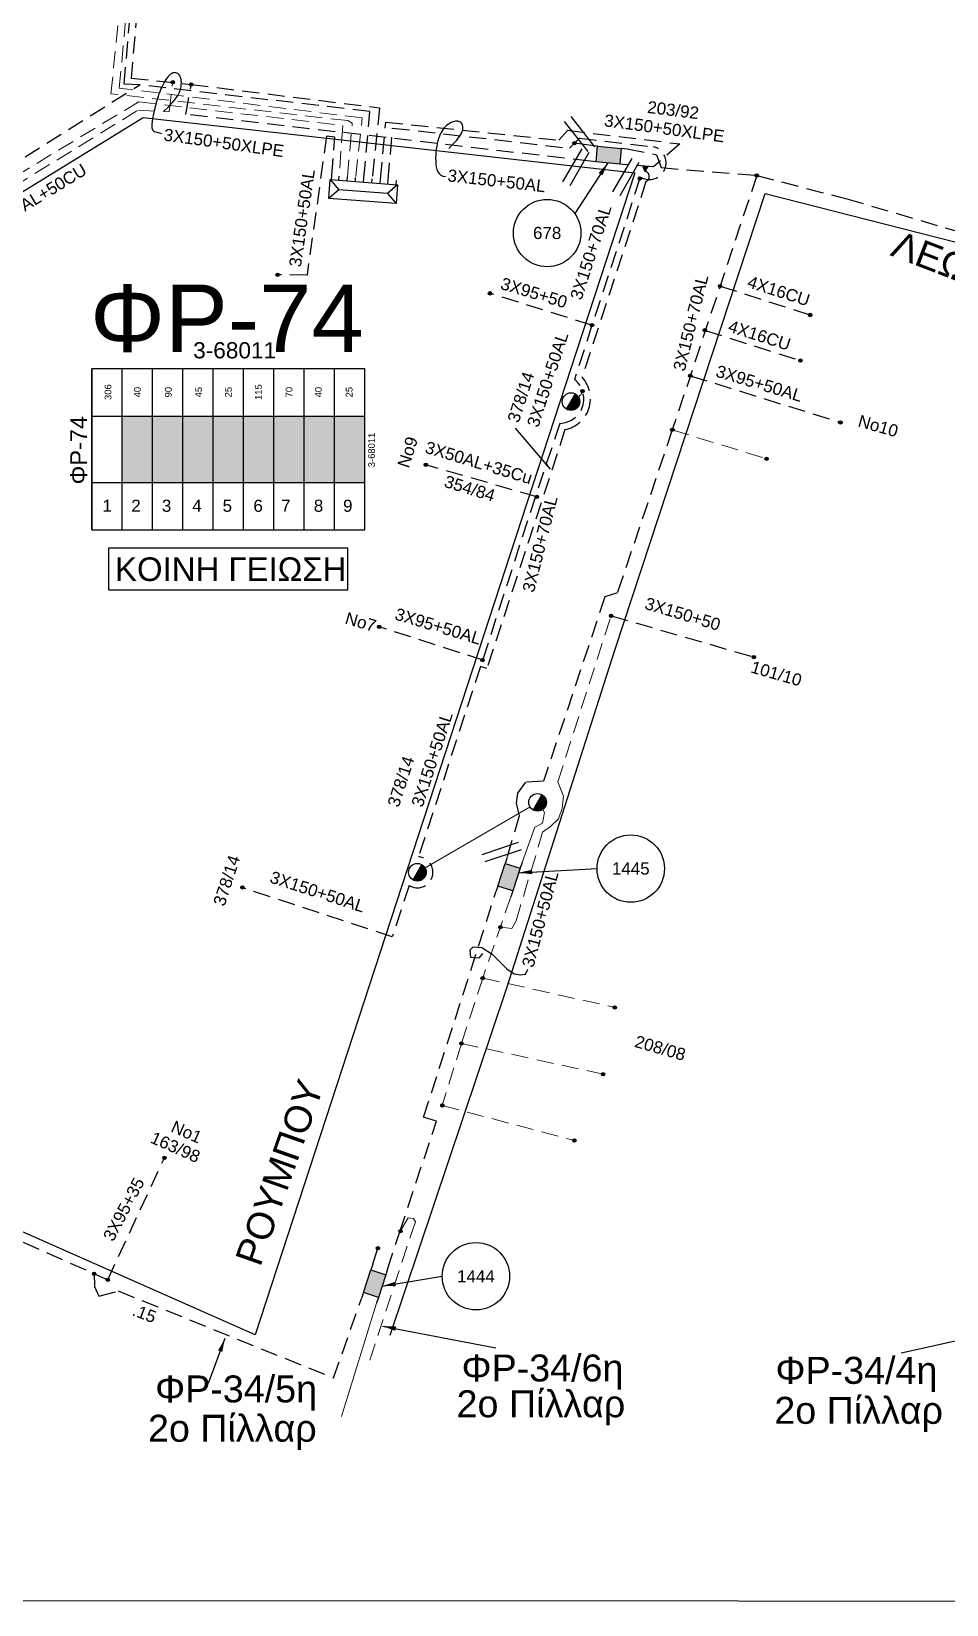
# Model space of a CAD drawing. Header units: millimetres. Extents: x 800 to 1929, y 264 to 786.
# Drawn here: x 1020.7 to 1088.6, y 263.7 to 380.4 of the extents above; entities that cross this region are included whole.
import ezdxf
from ezdxf.enums import TextEntityAlignment as Align

# ---------------------------------------------------------------- set-up
doc = ezdxf.new("R2010")
doc.units = ezdxf.units.MM
doc.linetypes.add('DASHED', pattern=[19.05, 12.7, -6.35])
for name, color, linetype in [('Link Box 4 Διευθύνσεων', 7, 'Continuous'), ('Pillar OTE', 7, 'Continuous'), ('Ασφαλειοκιβώτια Χ.Τ 9 αναχωρήσεων', 7, 'Continuous'), ('Επιγραφές - Σχήματα', 7, 'Continuous'), ('Καλώδια ΧΤ   3x150+50AL', 7, 'DASHED'), ('Καλώδια ΧΤ   3x150+50AL XLPE', 7, 'DASHED'), ('Καλώδια ΧΤ   3x150AL+50CU', 7, 'DASHED'), ('Καλώδια ΧΤ   3x95+35 CU', 7, 'DASHED'), ('Καλώδια ΧΤ   3x95+50CU', 7, 'DASHED'), ('Στύλος ΦΜ', 7, 'Continuous'), ('Στύλος ΦΜ @ 1', 7, 'Continuous'), ('Συνδέσεις', 7, 'Continuous'), ('Τομή', 7, 'Continuous'), ('Υποσταθμός πόλεως', 7, 'Continuous'), ('Υπόβαθρο ΔΕΗ', 7, 'Continuous'), ('Υπόγεια Καλώδια Δικτύου ΧΤ   .15', 7, 'DASHED'), ('Υπόγεια καλώδια Δικτύου ΧΤ και Παρ. ΧΤ - 3X150+70 AL', 7, 'DASHED'), ('Υπόγεια καλώδια Παροχών ΧΤ   4x16CU', 7, 'DASHED')]:
    doc.layers.add(name, color=color, linetype=linetype)
doc.layers.add('Άγνωστα', color=7, linetype='Continuous', lineweight=5)
doc.styles.get("Standard").update_dxf_attribs({"font": 'arial.ttf'})
doc.linetypes.add('SYN_LINE', pattern='A,0.5,-0.0001,["/\\/\\/\\/",Standard,S=0.1,R=0,X=0,Y=-0.05],-0.25', length=0.7501)
doc.dimstyles.new('ISO-25', dxfattribs={"dimtxt": 2.5, "dimasz": 1, "dimexe": 1.25, "dimexo": 0.625, "dimtad": 1, "dimtxsty": 'Standard', "dimcen": 2.5, "dimadec": 0, "dimazin": 0, "dimtfac": 1, "dimtmove": 0, "dimatfit": 3, "dimfxl": 1.25, "dimarcsym": 0})

# ---------------------------------------------------------------- blocks, each defined once
blk = doc.blocks.new('*U37')
at = {"layer": 'Συνδέσεις', "linetype": 'SYN_LINE', "ltscale": 40}
blk.add_hatch(color=256, dxfattribs=at).paths.add_polyline_path([(0.5, -0.01, 1), (-0.5, -0.01, 1)])
at = {"layer": 'Συνδέσεις'}
blk.add_circle((0, -0.01), 0.5, dxfattribs=at)
blk = doc.blocks.new('LINK BOX 4 ΑΝΑΧΩΡΗΣΕΩΝ')
at = {"layer": 'Link Box 4 Διευθύνσεων', "ltscale": 40}
blk.add_hatch(color=256, dxfattribs=at).paths.add_polyline_path([(-3.54, 0), (-3.54, -4.67), (3.54, -4.67), (3.54, 0)])
for p, q in [((-3.54, 0), (-5.33, 0)), ((5.33, 0), (3.54, 0)), ((-3.54, -4.67), (-5.33, -4.67)), ((5.33, -4.67), (3.54, -4.67))]:
    blk.add_line(p, q, dxfattribs=at)
blk.add_lwpolyline([(-3.54, -4.67), (-3.54, 0), (3.54, 0), (3.54, -4.67)], close=True, dxfattribs=at)
blk = doc.blocks.new('ΥΠΑΡΧΩΝ ΤΣΙΜΕΝΤΕΝΙΟΣ ΣΤΥΛΟΣ')
at = {"layer": 'Στύλος ΦΜ'}
blk.add_hatch(color=256, dxfattribs=at).paths.add_polyline_path([(-1.29, -2.28, 0.574793), (2.62, 0, 0.268822), (1.3, 2.27)])
blk.add_line((-1.29, -2.28), (1.3, 2.27), dxfattribs=at)
blk.add_circle((0, 0), 2.62, dxfattribs=at)
at = {"layer": 'Στύλος ΦΜ', "flags": 4}
for tag, p in [('ΑΡΙΘΜΟΣ', (-4.68, 8.05)), ('ΤΥΠΟΣ', (-4.91, 3.03))]:
    blk.add_attdef(tag, p, '', height=4, dxfattribs=at)
blk = doc.blocks.new('ΑΣΦΑΛΕΙΟΚΙΒΩΤΙΟ ΥΠΟΣΤΑΘΜΟΥ 9 ΑΝΑΧΩΡΗΣΕΩΝ')
at = {"layer": 'Ασφαλειοκιβώτια Χ.Τ 9 αναχωρήσεων', "ltscale": 40}
for p, q in [((-23.8, 40.36), (24.02, 40.36)), ((-9.72, 40.36), (-9.72, -40.64)), ((9.94, 40.36), (9.94, -40.64)), ((-23.8, 31.36), (24.02, 31.36)), ((-23.8, 22.36), (24.02, 22.36)), ((-23.8, 13.36), (24.02, 13.36)), ((-23.8, 4.36), (24.02, 4.36)), ((-23.8, -4.64), (24.02, -4.64)), ((-23.8, -13.64), (24.02, -13.64)), ((-23.8, -22.64), (24.02, -22.64)), ((-23.8, -31.64), (24.02, -31.64))]:
    blk.add_line(p, q, dxfattribs=at)
at = {"layer": 'Ασφαλειοκιβώτια Χ.Τ 9 αναχωρήσεων'}
blk.add_lwpolyline([(-23.8, -40.64), (24.02, -40.64), (24.02, 40.36), (-23.8, 40.36)], close=True, dxfattribs=at)
for s, p in [('1', (-18.45, 37.24)), ('2', (-18.45, 28.67)), ('3', (-18.45, 19.6)), ('4', (-18.45, 10.58)), ('5', (-18.45, 1.57)), ('6', (-18.45, -7.57)), ('7', (-18.45, -15.81)), ('8', (-18.45, -25.5)), ('9', (-18.45, -34.19))]:
    blk.add_text(s, height=3.6, rotation=270, dxfattribs=at).set_placement(p)
at = {"layer": 'Ασφαλειοκιβώτια Χ.Τ 9 αναχωρήσεων', "ltscale": 40}
for tag, height, p in [('ΟΝΟΜΑ', 5, (-0.16, 44.31)), ('ΚΕΙΜΕΝΟ 1', 2, (17.06, 35.59)), ('ΚΕΙΜΕΝΟ 2', 2, (17.06, 26.88)), ('ΚΕΙΜΕΝΟ 3', 2, (17.06, 17.69)), ('ΚΕΙΜΕΝΟ 4', 2, (17.06, 8.71)), ('ΚΕΙΜΕΝΟ 5', 2, (17.06, -0.13)), ('ΚΕΙΜΕΝΟ 6', 2, (17.06, -9.05)), ('ΚΕΙΜΕΝΟ 7', 2, (17.06, -18.13)), ('ΚΕΙΜΕΝΟ 8', 2, (17.06, -26.85)), ('ΚΕΙΜΕΝΟ 9', 2, (17.06, -35.99)), ('ΣΧ', 2, (-0.1, -42.64))]:
    blk.add_attdef(tag, text='', height=height, dxfattribs=at).set_placement(p, align=Align.MIDDLE_CENTER)
blk = doc.blocks.new('ΥΠΟΣΤΑΘΜΟΣ ΠΟΛΕΩΣ 9 ΑΝΑΧΩΡΗΣΕΩΝ')
at = {"layer": 'Υποσταθμός πόλεως', "ltscale": 40}
for p, q in [((-9.63, -2.82), (-9.63, -4)), ((-7.12, -2.82), (-7.12, -4)), ((-4.84, -2.82), (-4.84, -4)), ((-2.36, -2.82), (-2.36, -4)), ((0.09, -2.82), (0.09, -4)), ((2.55, -2.82), (2.55, -4)), ((5.02, -2.82), (5.02, -4)), ((7.48, -2.82), (7.48, -4)), ((9.61, -2.82), (9.61, -4))]:
    blk.add_line(p, q, dxfattribs=at)
blk.add_lwpolyline([(-10.02, 2.82), (10.02, 2.82), (10.02, -2.82), (-10.02, -2.82)], close=True, dxfattribs=at)
for points in [[(-7.21, 0), (-10.02, 2.82)], [(-10.02, -2.82), (-7.21, 0)], [(-7.21, 0), (7.21, 0)], [(7.21, 0), (10.02, 2.82)], [(10.02, -2.82), (7.21, 0)]]:
    blk.add_lwpolyline(points, dxfattribs=at)
at = {"layer": 'Υποσταθμός πόλεως', "linetype": 'SYN_LINE', "ltscale": 40, "flags": 1}
for tag, p in [('ΜΕΤΑΣΧΗΜΑΤΙΣΜΟΣ', (10.79, 1.71)), ('ΙΣΧΥΣ', (10.77, -1.08)), ('ΑΡΙΘΜΟΣ', (10.89, -3.8))]:
    blk.add_attdef(tag, p, '', height=1.8, dxfattribs=at)
blk = doc.blocks.new('ΤΟΜΗ')
at = {"layer": 'Τομή', "ltscale": 40}
for p, q in [((-5.68, 0), (5.68, 0)), ((5.68, -2.33), (-5.68, -2.33))]:
    blk.add_line(p, q, dxfattribs=at)

msp = doc.modelspace()

# ---------------------------------------------------------------- hatches: boundary and pattern name
at = {"layer": 'Pillar OTE', "ltscale": 40}
h = msp.add_hatch(color=256, dxfattribs=at)
h.dxf.hatch_style = 1
h.paths.add_polyline_path([(1066.027, 370.432), (1066.165, 370.037), (1066.382, 370.4)])
at = {"layer": 'Ασφαλειοκιβώτια Χ.Τ 9 αναχωρήσεων'}
for color, points in [(173, [(1029.64, 351.876), (1027.39, 351.876), (1027.39, 346.962), (1029.64, 346.962)]), (133, [(1031.89, 351.876), (1029.64, 351.876), (1029.64, 346.962), (1031.89, 346.962)]), (1, [(1034.14, 351.876), (1031.89, 351.876), (1031.89, 346.962), (1034.14, 346.962)]), (5, [(1036.39, 351.876), (1034.14, 351.876), (1034.14, 346.962), (1036.39, 346.962)]), (30, [(1038.64, 351.876), (1036.39, 351.876), (1036.39, 346.962), (1038.64, 346.962)]), (27, [(1040.89, 351.876), (1038.64, 351.876), (1038.64, 346.962), (1040.89, 346.962)]), (6, [(1043.14, 351.876), (1040.89, 351.876), (1040.89, 346.962), (1043.14, 346.962)]), (2, [(1045.39, 351.876), (1043.14, 351.876), (1043.14, 346.962), (1045.39, 346.962)])]:
    msp.add_hatch(color=color, dxfattribs=at).paths.add_polyline_path(points)

# ---------------------------------------------------------------- linework, layer by layer
at = {"layer": 'Pillar OTE', "ltscale": 40}
msp.add_lwpolyline([(1066.382, 370.4), (1066.165, 370.037), (1066.027, 370.432), (1066.382, 370.4)], dxfattribs=at)
at = {"layer": 'Άγνωστα', "color": 27, "linetype": 'DASHED', "ltscale": 0.1}
msp.add_lwpolyline([(1044.717, 369.645), (1045.199, 374.001), (1027.174, 376.209), (1027.963, 384.714), (1033.258, 384.133), (1034.697, 384.01), (1036.397, 385.222), (1037.392, 387.688), (1038.421, 388.746), (1043.292, 389.144), (1043.521, 390.153), (1070.737, 389.789), (1074.76, 388.918)], dxfattribs=at)
at = {"layer": 'Άγνωστα', "color": 6, "linetype": 'DASHED', "ltscale": 0.1}
msp.add_lwpolyline([(1044.097, 369.629), (1044.46, 373.608), (1044.126, 373.799), (1026.554, 375.794), (1027.486, 385.05), (1028.986, 385.071), (1028.96, 384.678)], dxfattribs=at)
at = {"layer": 'Άγνωστα', "color": 5, "linetype": 'DASHED', "ltscale": 0.1}
for points in [[(1007.087, 356.392), (1007.937, 361.873), (1028.552, 374.574), (1030.874, 374.456), (1031.149, 376.697)], [(1055.451, 313.973), (1056.291, 313.858), (1056.612, 314.425), (1058.587, 321.016), (1059.168, 321.423), (1059.765, 321.996), (1060.044, 322.782), (1060.14, 323.677), (1059.712, 324.75), (1063.664, 337.066)], [(1056.235, 316.228), (1054.137, 310.194), (1052.559, 305.342), (1051.141, 300.739)], [(1054.137, 310.194), (1063.939, 308.017)], [(1052.559, 305.342), (1063.073, 303.06)], [(1051.141, 300.739), (1060.947, 298.142)], [(1047.985, 291.356), (1048.62, 292.407), (1049.009, 292.359), (1049.142, 292.104), (1045.58, 281.321)]]:
    msp.add_lwpolyline(points, dxfattribs=at)
at = {"layer": 'Άγνωστα', "color": 1, "linetype": 'DASHED', "ltscale": 0.1}
msp.add_lwpolyline([(1004.833, 344.526), (1006.363, 361.757), (1028.624, 375.198), (1043.768, 373.429), (1043.483, 369.676)], dxfattribs=at)
at = {"layer": 'Άγνωστα', "color": 133}
msp.add_lwpolyline([(1061.042, 353.183), (1061.424, 353.466), (1061.543, 353.756)], dxfattribs=at)
at = {"layer": 'Άγνωστα', "color": 62, "linetype": 'DASHED', "ltscale": 0.1}
msp.add_lwpolyline([(1068.211, 350.856), (1075.205, 348.722)], dxfattribs=at)
at = {"layer": 'Άγνωστα', "color": 5, "linetype": 'SYN_LINE', "ltscale": 10}
msp.add_lwpolyline([(1057.653, 322.886), (1049.859, 318.37)], dxfattribs=at)
at = {"layer": 'Άγνωστα', "color": 5}
msp.add_lwpolyline([(1057.057, 318.762), (1058.008, 321.39), (1058.578, 321.684), (1058.715, 322.469), (1058.401, 323.078)], dxfattribs=at)
at = {"layer": 'Άγνωστα', "color": 30}
msp.add_lwpolyline([(1046.262, 286.068), (1043.664, 277.66)], dxfattribs=at)
at = {"layer": 'Επιγραφές - Σχήματα'}
msp.add_lwpolyline([(800.476, 264.095), (1822.688, 263.717), (1822.688, 785.504), (800.476, 785.504)], close=True, dxfattribs=at)
for points in [[(1030.446, 374.478), (1030.82, 374.823), (1031.117, 375.135), (1031.345, 375.418), (1031.513, 375.673), (1031.632, 375.903), (1031.709, 376.11), (1031.753, 376.297), (1031.774, 376.467), (1031.78, 376.62), (1031.772, 376.759), (1031.753, 376.883), (1031.722, 376.992), (1031.682, 377.086), (1031.633, 377.167), (1031.577, 377.233), (1031.515, 377.286), (1031.449, 377.325), (1031.378, 377.35), (1031.303, 377.36), (1031.225, 377.355), (1031.144, 377.333), (1031.061, 377.296), (1030.977, 377.241), (1030.892, 377.168), (1030.807, 377.077), (1030.721, 376.97), (1030.637, 376.85), (1030.555, 376.719), (1030.476, 376.581), (1030.4, 376.438), (1030.328, 376.292), (1030.262, 376.147), (1030.201, 376.004), (1030.145, 375.863), (1030.093, 375.723), (1030.045, 375.583), (1030, 375.441), (1029.958, 375.297), (1029.917, 375.15), (1029.878, 374.999), (1029.838, 374.842), (1029.8, 374.683), (1029.763, 374.523), (1029.728, 374.364), (1029.696, 374.209), (1029.667, 374.06), (1029.642, 373.92), (1029.621, 373.791), (1029.605, 373.674), (1029.594, 373.569), (1029.588, 373.476), (1029.586, 373.393), (1029.589, 373.32), (1029.596, 373.256), (1029.608, 373.199), (1029.624, 373.15), (1029.644, 373.106), (1029.674, 373.067), (1029.717, 373.032), (1029.778, 372.998), (1029.862, 372.965), (1029.975, 372.93), (1030.12, 372.893), (1030.303, 372.852)], [(1051.626, 371.739), (1051.958, 372.073), (1052.213, 372.359), (1052.401, 372.602), (1052.532, 372.807), (1052.614, 372.98), (1052.657, 373.126), (1052.669, 373.249), (1052.661, 373.355), (1052.639, 373.449), (1052.607, 373.531), (1052.564, 373.601), (1052.511, 373.658), (1052.449, 373.703), (1052.38, 373.736), (1052.303, 373.756), (1052.219, 373.764), (1052.129, 373.758), (1052.035, 373.741), (1051.938, 373.712), (1051.839, 373.673), (1051.739, 373.624), (1051.64, 373.566), (1051.543, 373.5), (1051.449, 373.426), (1051.36, 373.345), (1051.275, 373.256), (1051.196, 373.158), (1051.12, 373.05), (1051.05, 372.929), (1050.984, 372.795), (1050.923, 372.647), (1050.866, 372.484), (1050.814, 372.304), (1050.768, 372.109), (1050.727, 371.903), (1050.694, 371.689), (1050.668, 371.468), (1050.652, 371.244), (1050.645, 371.02), (1050.649, 370.797), (1050.664, 370.58), (1050.694, 370.373), (1050.743, 370.182), (1050.813, 370.011), (1050.909, 369.868), (1051.035, 369.755), (1051.192, 369.68), (1051.386, 369.648)], [(1054.127, 312.021), (1053.858, 311.661), (1053.257, 311.71), (1053.215, 312.297), (1053.422, 312.497), (1054.086, 312.469), (1054.832, 311.958), (1055.936, 310.878), (1056.481, 310.514), (1056.925, 310.426), (1057.319, 310.485), (1057.486, 310.849)]]:
    msp.add_lwpolyline(points, dxfattribs=at)
at = {"layer": 'Επιγραφές - Σχήματα', "color": 190}
msp.add_lwpolyline([(1026.375, 338.985), (1044.132, 338.985), (1044.132, 342.072), (1026.375, 342.072)], close=True, dxfattribs=at)
at = {"layer": 'Επιγραφές - Σχήματα'}
for centre in [(1058.923, 365.459), (1065.126, 318.309), (1053.636, 288.069)]:
    msp.add_circle(centre, 2.5, dxfattribs=at)
at = {"layer": 'Καλώδια ΧΤ   3x150+50AL', "color": 30, "ltscale": 0.1}
msp.add_lwpolyline([(1045.326, 369.534), (1045.76, 374.479), (1028.688, 376.449), (1027.533, 376.497), (1028.209, 384.222), (1034.681, 383.53), (1035.746, 383.885), (1037.106, 385.433), (1037.461, 386.219), (1038.134, 387.928), (1039.228, 388.499), (1044.021, 388.551), (1044.299, 389.522), (1067.425, 389.412), (1075.042, 388.266), (1075.042, 388.266), (1075.042, 388.266)], dxfattribs=at)
at = {"layer": 'Καλώδια ΧΤ   3x150+50AL', "color": 5, "ltscale": 0.1}
for points in [[(1092.761, 388.742), (1091.637, 386.082), (1079.941, 387.876), (1079.463, 386.821), (1067.759, 388.65), (1054.446, 388.828), (1045.073, 388.965), (1044.265, 388.099), (1039.354, 388.079), (1038.249, 386.994), (1037.342, 384.806), (1036.297, 383.503), (1035.31, 383.008), (1028.649, 383.835), (1028.045, 376.947), (1032.511, 376.48), (1046.488, 374.741), (1045.935, 369.487)], [(1062.103, 370.788), (1032.107, 374.259), (1032.511, 376.48)], [(1047.084, 288.603), (1047.985, 291.356), (1050.714, 299.586), (1049.756, 299.864), (1055.125, 316.588)], [(1045.974, 288.963), (1046.339, 290.089)]]:
    msp.add_lwpolyline(points, dxfattribs=at)
at = {"layer": 'Καλώδια ΧΤ   3x150+50AL', "color": 173, "ltscale": 0.1}
msp.add_lwpolyline([(1046.555, 369.44), (1046.941, 373.679), (1059.799, 372.349), (1060.454, 373.078), (1068.759, 372.072), (1066.821, 370.362), (1064.755, 370.531)], dxfattribs=at)
at = {"layer": 'Καλώδια ΧΤ   3x150+50AL', "color": 2, "ltscale": 0.1}
msp.add_lwpolyline([(1042.952, 369.717), (1043.171, 372.582), (1042.551, 372.642), (1041.101, 362.34), (1038.919, 362.368)], dxfattribs=at)
at = {"layer": 'Καλώδια ΧΤ   3x150+50AL', "color": 133, "ltscale": 0.1}
msp.add_lwpolyline([(1047.122, 369.396), (1047.454, 373.25), (1060.569, 371.758), (1061.314, 372.488), (1066.81, 371.864, -1.1363608), (1065.914, 369.577)], format="xyb", dxfattribs=at)
msp.add_lwpolyline([(1062.215, 371.949), (1060.941, 372.123)], dxfattribs=at)
at = {"layer": 'Καλώδια ΧΤ   3x150+50AL', "color": 5, "linetype": 'DASHED', "ltscale": 0.1}
msp.add_lwpolyline([(1063.664, 337.066), (1074.26, 334.006)], dxfattribs=at)
at = {"layer": 'Καλώδια ΧΤ   3x150+50AL XLPE', "color": 173, "linetype": 'DASHED', "ltscale": 0.1}
msp.add_lwpolyline([(1066.165, 370.037, -0.758878), (1066.256, 369.276), (1061.513, 354.758, -0.5902869), (1060.246, 350.88), (1054.454, 333.15), (1053.979, 333.305), (1049.369, 319.194, -1.2867379), (1048.675, 317.067), (1047.429, 313.256), (1036.415, 316.854)], format="xyb", dxfattribs=at)
at = {"layer": 'Καλώδια ΧΤ   3x150AL+50CU', "color": 30, "ltscale": 0.1}
msp.add_lwpolyline([(1006.42, 351.931), (1007.27, 362.998), (1028.688, 376.449)], dxfattribs=at)
at = {"layer": 'Καλώδια ΧΤ   3x150AL+50CU', "color": 133, "linetype": 'DASHED', "ltscale": 0.1}
msp.add_lwpolyline([(1058.166, 345.884), (1049.918, 348.269)], dxfattribs=at)
at = {"layer": 'Καλώδια ΧΤ   3x95+35 CU', "color": 30, "ltscale": 0.1}
msp.add_lwpolyline([(1026.313, 287.814), (1030.524, 296.853)], dxfattribs=at)
at = {"layer": 'Καλώδια ΧΤ   3x95+50CU', "color": 133, "linetype": 'DASHED', "ltscale": 0.1}
for points in [[(1062.249, 358.619), (1054.671, 360.987)], [(1054.247, 333.746), (1046.455, 336.25)]]:
    msp.add_lwpolyline(points, dxfattribs=at)
at = {"layer": 'Καλώδια ΧΤ   3x95+50CU', "color": 62, "linetype": 'DASHED', "ltscale": 0.1}
msp.add_lwpolyline([(1069.547, 354.878), (1080.689, 351.406)], dxfattribs=at)
at = {"layer": 'Υπόβαθρο ΔΕΗ', "ltscale": 0.1}
msp.add_lwpolyline([(1059.833, 352.835), (1037.253, 283.715), (1005.218, 297.9), (1011.429, 363.271), (1028.942, 374.038), (1065.418, 369.932)], close=True, dxfattribs=at)
at = {"layer": 'Υπόβαθρο ΔΕΗ'}
for points in [[(1047.265, 283.693), (1055.921, 309.464), (1063.933, 334.51), (1075.1, 368.396)], [(1075.1, 368.396), (1089.181, 364.795), (1101.97, 360.661), (1114.251, 355.167), (1122.837, 350.428), (1109.247, 318.858), (1094.169, 284.527)]]:
    msp.add_lwpolyline(points, dxfattribs=at)
at = {"layer": 'Υπόγεια Καλώδια Δικτύου ΧΤ   .15', "color": 30, "ltscale": 0.1}
for points in [[(1004.676, 298.393), (1004.685, 297.418), (1013.069, 293.685), (1026.313, 287.814)], [(1025.303, 288.262), (1025.341, 287.298), (1025.661, 286.599), (1027.09, 286.978), (1043.071, 280.524), (1045.152, 286.428)]]:
    msp.add_lwpolyline(points, dxfattribs=at)
at = {"layer": 'Υπόγεια καλώδια Δικτύου ΧΤ και Παρ. ΧΤ - 3X150+70 AL', "color": 62, "ltscale": 0.1}
for points in [[(1064.867, 371.693), (1067.025, 371.268), (1067.376, 370.311), (1074.48, 369.728), (1068.211, 350.856), (1064.131, 338.77), (1063.211, 338.477), (1058.653, 324.809), (1057.303, 324.715), (1056.712, 323.914), (1056.628, 323.155), (1056.839, 322.228), (1056.839, 322.228), (1055.947, 319.122)], [(1074.48, 369.728), (1081.156, 367.996), (1094.119, 364.192), (1104.835, 360.31), (1112.405, 356.893), (1119.278, 353.025)]]:
    msp.add_lwpolyline(points, dxfattribs=at)
at = {"layer": 'Υπόγεια καλώδια Δικτύου ΧΤ και Παρ. ΧΤ - 3X150+70 AL', "color": 133, "ltscale": 0.1}
msp.add_lwpolyline([(1065.809, 369.518), (1062.249, 358.619), (1060.959, 354.592, -0.6948907), (1059.871, 351.339), (1058.046, 345.919), (1054.134, 333.78)], format="xyb", dxfattribs=at)
at = {"layer": 'Υπόγεια καλώδια Παροχών ΧΤ   4x16CU', "color": 62, "ltscale": 0.1}
for points in [[(1071.756, 361.528), (1078.683, 359.303)], [(1070.661, 358.233), (1077.717, 356)]]:
    msp.add_lwpolyline(points, dxfattribs=at)

# ---------------------------------------------------------------- block references
at = {"layer": 'Link Box 4 Διευθύνσεων'}
for p, xscale, yscale, zscale, rotation in [((1063.541, 371.821), 0.2499999999999666, 0.2499999999999666, 0.2499999999999666, 354.4684464599461), ((1055.536, 317.855), 0.2499999999999523, 0.2499999999999523, 0.2499999999999523, 72.0356359051158), ((1045.563, 287.696), 0.2499999999999523, 0.2499999999999523, 0.2499999999999523, 72.0356359051158)]:
    msp.add_blockref('LINK BOX 4 ΑΝΑΧΩΡΗΣΕΩΝ', p, dxfattribs=dict(at, xscale=xscale, yscale=yscale, zscale=zscale, rotation=rotation))
at = {"layer": 'Ασφαλειοκιβώτια Χ.Τ 9 αναχωρήσεων', "xscale": 0.25, "yscale": 0.25, "zscale": 0.25, "rotation": 90}
msp.add_blockref('ΑΣΦΑΛΕΙΟΚΙΒΩΤΙΟ ΥΠΟΣΤΑΘΜΟΥ 9 ΑΝΑΧΩΡΗΣΕΩΝ', (1035.231, 349.391), dxfattribs=at).add_auto_attribs({'ΟΝΟΜΑ': 'ΦΡ-74', 'ΣΧ': '3-68011', 'ΚΕΙΜΕΝΟ 2': '40', 'ΚΕΙΜΕΝΟ 1': '306', 'ΚΕΙΜΕΝΟ 3': '90', 'ΚΕΙΜΕΝΟ 4': '45', 'ΚΕΙΜΕΝΟ 5': '25', 'ΚΕΙΜΕΝΟ 6': '115', 'ΚΕΙΜΕΝΟ 7': '70', 'ΚΕΙΜΕΝΟ 8': '40', 'ΚΕΙΜΕΝΟ 9': '25'})
at = {"layer": 'Στύλος ΦΜ @ 1', "ltscale": 40, "xscale": 0.25, "yscale": 0.25, "zscale": 0.25}
for p in [(1060.692, 352.955), (1058.211, 323.227), (1049.293, 318.042)]:
    msp.add_blockref('ΥΠΑΡΧΩΝ ΤΣΙΜΕΝΤΕΝΙΟΣ ΣΤΥΛΟΣ', p, dxfattribs=at)
at = {"layer": 'Συνδέσεις', "xscale": 0.25, "yscale": 0.25, "zscale": 0.25}
for p in [(1031.143, 376.648), (1032.511, 376.48), (1060.941, 372.123), (1065.808, 369.514), (1074.48, 369.728), (1038.92, 362.371), (1054.671, 360.987), (1071.756, 361.528), (1078.439, 359.381), (1062.249, 358.619), (1070.614, 358.248), (1077.717, 356), (1069.547, 354.878), (1061.544, 353.74), (1080.689, 351.406), (1068.211, 350.856), (1049.918, 348.269), (1075.205, 348.722), (1058.166, 345.884), (1046.455, 336.25), (1063.664, 337.066), (1054.134, 333.78), (1074.26, 334.006), (1036.309, 316.921), (1055.451, 313.973), (1054.137, 310.194), (1063.939, 308.017), (1052.559, 305.342), (1063.073, 303.06), (1051.141, 300.739), (1060.947, 298.142), (1030.524, 296.853), (1048.047, 291.425), (1046.363, 290.145), (1025.303, 288.262), (1026.313, 287.814)]:
    msp.add_blockref('*U37', p, dxfattribs=at)
at = {"layer": 'Τομή'}
for p, xscale, yscale, zscale, rotation in [((1061.551, 372.982), 0.2499999999999669, 0.2499999999999669, 0.2499999999999669, 308.1680509152084), ((1061.305, 370.191), 0.2499999999999669, 0.2499999999999669, 0.2499999999999669, 240.0716609476109), ((1065.015, 369.459), 0.2499999999999669, 0.2499999999999669, 0.2499999999999669, 240.0716609476109), ((1055.456, 319.814), 0.2500000000000235, 0.2500000000000235, 0.2500000000000235, 18.47785289846814)]:
    msp.add_blockref('ΤΟΜΗ', p, dxfattribs=dict(at, xscale=xscale, yscale=yscale, zscale=zscale, rotation=rotation))
at = {"layer": 'Υποσταθμός πόλεως', "xscale": 0.2500000000001534, "yscale": 0.2500000000001534, "zscale": 0.2500000000001534, "rotation": 175.6023044377166}
msp.add_blockref('ΥΠΟΣΤΑΘΜΟΣ ΠΟΛΕΩΣ 9 ΑΝΑΧΩΡΗΣΕΩΝ', (1045.271, 368.535), dxfattribs=at)

# ---------------------------------------------------------------- texts
at = {"layer": 'Επιγραφές - Σχήματα', "color": 7, "char_height": 0.9, "width": 84.18588, "attachment_point": 1}
for s, insert, rotation in [('203/92', (1066.421, 375.27), 352.8963), ('No10', (1082.166, 351.992), 344.05064), ('No9', (1047.787, 348.246), 72.16014), ('354/84', (1051.474, 347.509), 342.8768), ('No7', (1044.105, 337.359), 344.05064), ('101/10', (1074.209, 333.741), 344.05064), ('208/08', (1065.593, 305.964), 344.05064), ('No1', (1031.295, 299.654), 336.10315), ('163/98', (1029.762, 298.837), 336.10315)]:
    msp.add_mtext(s, dxfattribs=dict(at, insert=insert, rotation=rotation))
at = {"layer": 'Επιγραφές - Σχήματα', "color": 7, "char_height": 0.9, "width": 0.62633, "attachment_point": 5}
for s, insert in [('678', (1058.923, 365.459)), ('1445', (1065.126, 318.309)), ('1444', (1053.636, 288.069))]:
    msp.add_mtext(s, dxfattribs=dict(at, insert=insert))
at = {"layer": 'Επιγραφές - Σχήματα', "char_height": 2, "attachment_point": 1}
for s, insert, width, rotation in [('ΛΕΩΦ. ΑΓ. ΛΑΥΡΑΣ', (1085.033, 365.687), 28.70052, 338.96098), ('ΡΟΥΜΠΟΥ', (1035.74, 289.369), 22.30794, 70.60237)]:
    msp.add_mtext(s, dxfattribs=dict(at, insert=insert, width=width, rotation=rotation))
at = {"layer": 'Επιγραφές - Σχήματα'}
for s, insert, char_height, width, attachment_point in [('ΦΡ-74', (1035.156, 359.118), 5, 7.49446, 5), ('3-68011', (1032.655, 357.362), 1.2, 12.6308, 1), ('ΦΡ-34/6η', (1052.569, 282.264), 2, 8.55915, 1), ('ΦΡ-34/4η', (1075.866, 282.089), 2, 8.55915, 1), ('ΦΡ-34/5η', (1029.832, 280.71), 2, 8.55915, 1), ('2ο Πίλλαρ', (1052.201, 279.61), 2, 13.88705, 1), ('2ο Πίλλαρ', (1075.78, 279.123), 2, 13.88705, 1), ('2ο Πίλλαρ', (1029.301, 277.794), 2, 13.88705, 1)]:
    msp.add_mtext(s, dxfattribs=dict(at, insert=insert, char_height=char_height, width=width, attachment_point=attachment_point))
at = {"layer": 'Επιγραφές - Σχήματα', "color": 190, "insert": (1026.852, 341.399), "char_height": 1.75, "width": 17.56555, "attachment_point": 1}
msp.add_mtext('KOINH ΓΕΙΩΣΗ', dxfattribs=at)
at = {"layer": 'Καλώδια ΧΤ   3x150+50AL', "color": 7, "char_height": 0.9, "width": 84.18588, "attachment_point": 1}
for s, insert, rotation in [('3X150+50AL', (1039.759, 363.025), 81.77613), ('3X150+50AL', (1051.594, 370.197), 353.51034), ('3X150+50AL', (1057.401, 351.261), 72), ('378/14', (1055.949, 351.598), 72), ('3X150+50', (1066.349, 338.46), 343.33365), ('3X150+50AL', (1048.818, 323.083), 72), ('378/14', (1047.048, 323.083), 72), ('378/14', (1034.118, 315.737), 72), ('3X150+50AL', (1038.552, 318.153), 342), ('3X150+50AL', (1057.027, 311.147), 75.08604)]:
    msp.add_mtext(s, dxfattribs=dict(at, insert=insert, rotation=rotation))
at = {"layer": 'Καλώδια ΧΤ   3x150+50AL XLPE', "color": 7, "char_height": 0.9, "width": 84.18588, "attachment_point": 1}
for insert, rotation in [((1063.233, 374.281), 352.24999), ((1030.547, 373.22), 352.05015)]:
    msp.add_mtext('3X150+50XLPE', dxfattribs=dict(at, insert=insert, rotation=rotation))
at = {"layer": 'Καλώδια ΧΤ   3x150AL+50CU', "color": 7, "char_height": 0.9, "width": 84.18588, "attachment_point": 1}
for s, insert, rotation in [('3X150AL+50CU', (1016.592, 365.909), 31.35922), ('3X50AL+35Cu', (1050.047, 350.04), 343.2528)]:
    msp.add_mtext(s, dxfattribs=dict(at, insert=insert, rotation=rotation))
at = {"layer": 'Καλώδια ΧΤ   3x95+35 CU', "color": 7, "insert": (1025.925, 291.006), "char_height": 0.9, "width": 84.18588, "attachment_point": 1, "rotation": 62.26335}
msp.add_mtext('3X95+35', dxfattribs=at)
at = {"layer": 'Καλώδια ΧΤ   3x95+50CU', "color": 7, "char_height": 0.9, "width": 84.18588, "attachment_point": 1, "rotation": 343.2528}
for s, insert in [('3X95+50', (1055.653, 362.187)), ('3X95+50AL', (1071.632, 355.686)), ('3X95+50AL', (1047.805, 337.672))]:
    msp.add_mtext(s, dxfattribs=dict(at, insert=insert))
at = {"layer": 'Υπόγεια Καλώδια Δικτύου ΧΤ   .15', "color": 7, "insert": (1028.379, 286.038), "char_height": 0.9, "width": 84.18588, "attachment_point": 1, "rotation": 339.18464}
msp.add_mtext('.15', dxfattribs=at)
at = {"layer": 'Υπόγεια καλώδια Δικτύου ΧΤ και Παρ. ΧΤ - 3X150+70 AL', "color": 7, "char_height": 0.9, "width": 84.18588, "attachment_point": 1}
for insert, rotation in [((1060.602, 360.698), 72), ((1068.255, 355.371), 75.96177), ((1057.066, 338.959), 75.96177)]:
    msp.add_mtext('3X150+70AL', dxfattribs=dict(at, insert=insert, rotation=rotation))
at = {"layer": 'Υπόγεια καλώδια Παροχών ΧΤ   4x16CU', "color": 7, "char_height": 0.9, "width": 84.18588, "attachment_point": 1, "rotation": 342.32485}
for insert in [(1073.981, 362.312), (1072.555, 359.023)]:
    msp.add_mtext('4X16CU', dxfattribs=dict(at, insert=insert))

# ---------------------------------------------------------------- leaders
at = {"layer": 'Επιγραφές - Σχήματα'}
for points in [[(1063.429, 370.66), (1060.968, 366.897)], [(1056.813, 318.008), (1062.626, 318.309)], [(1046.673, 287.336), (1051.136, 288.069)]]:
    msp.add_leader(points, dimstyle='ISO-25', override={"dimasz": 1, "dimgap": 0.625, "dimtad": 0}, dxfattribs=at)
at = {"layer": 'Επιγραφές - Σχήματα', "ltscale": 40}
for points, override in [([(1059.17, 347.941), (1056.581, 350.99)], {"dimasz": 0.5, "dimtad": 0}), ([(1046.7, 284.375), (1055.119, 282.748)], {"dimasz": 1, "dimtad": 0}), ([(1094.414, 284.432), (1085.199, 282.362)], {"dimasz": 1, "dimtad": 0}), ([(1035.01, 283.447), (1033.76, 280.115)], {"dimasz": 1, "dimtad": 0})]:
    msp.add_leader(points, dimstyle='ISO-25', override=override, dxfattribs=at)

doc.saveas('drawing.dxf')
